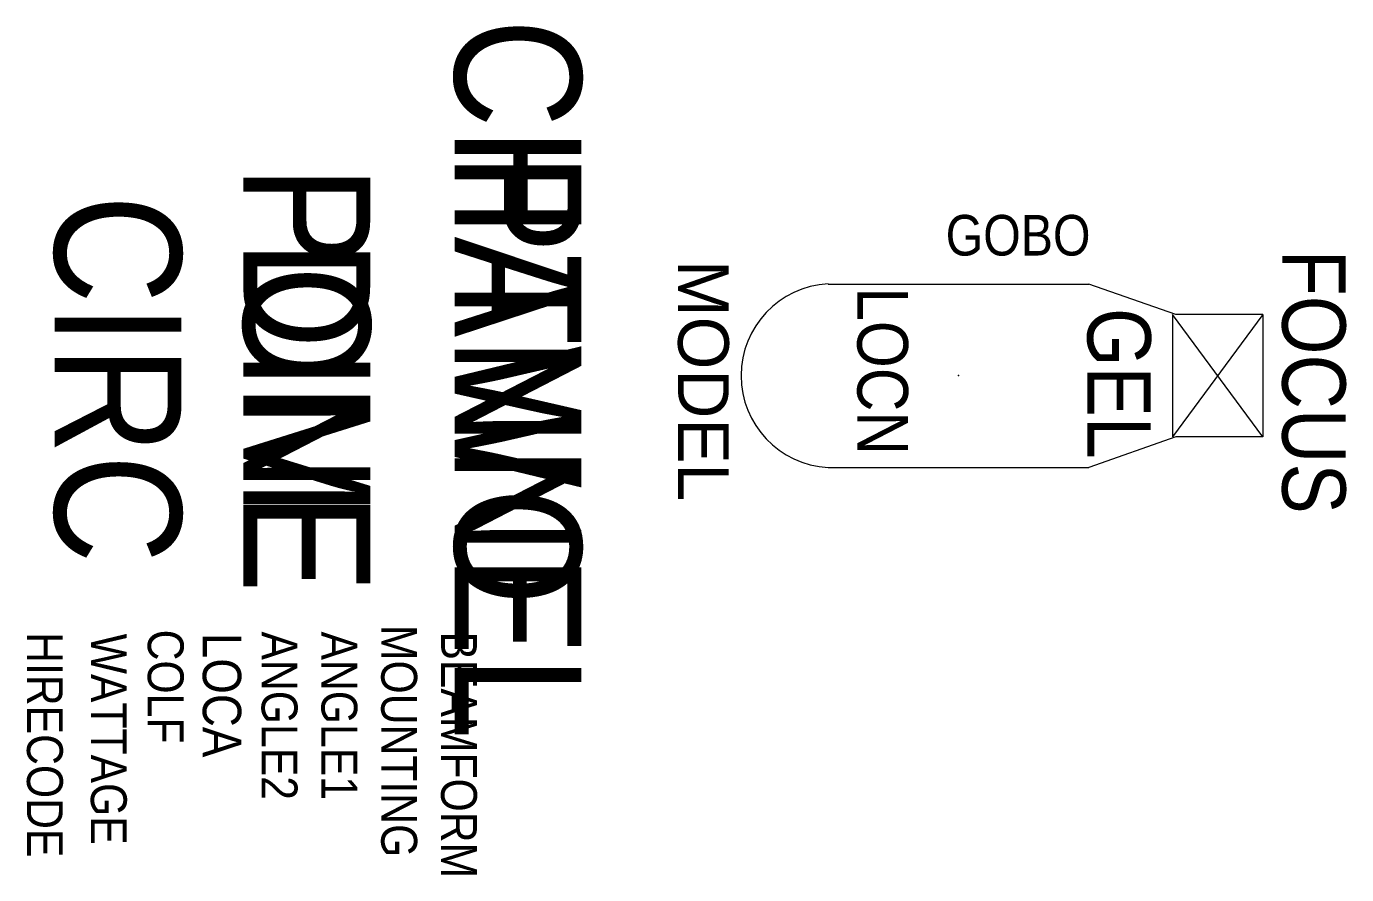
# Model space of a CAD drawing. Extents: x 1935 to 2976, y -1385 to -716.
import ezdxf
from ezdxf.enums import TextEntityAlignment as Align

# ---------------------------------------------------------------- set-up
doc = ezdxf.new("R2010")
doc.units = 0
doc.header["$MEASUREMENT"] = 0
doc.layers.get('0').update_dxf_attribs({"linetype": 'CONTINUOUS'})
for name, color, linetype in [('CHANNEL', 3, 'CONTINUOUS'), ('CIRC', 6, 'CONTINUOUS'), ('DIMMER', 4, 'CONTINUOUS'), ('FOCUS', 2, 'CONTINUOUS'), ('GEL', 1, 'CONTINUOUS'), ('LANTERNS', 4, 'CONTINUOUS'), ('LOCATION', 7, 'CONTINUOUS'), ('MODEL', 6, 'CONTINUOUS'), ('PATCH', 5, 'CONTINUOUS'), ('PATCH2', 5, 'CONTINUOUS'), ('TEMPLATE', 150, 'CONTINUOUS')]:
    doc.layers.add(name, color=color, linetype=linetype)

msp = doc.modelspace()

# ---------------------------------------------------------------- linework, layer by layer
msp.add_line((2839, -943), (2839, -1039.5))
at = {"layer": 'TEMPLATE', "color": 7, "linetype": 'CONTINUOUS'}
for p, q in [((2567.2, -918.9), (2772.9, -918.9)), ((2841.5, -943), (2772.9, -918.9)), ((2910.1, -1039.5), (2839, -943)), ((2910.1, -943), (2839, -1039.5)), ((2910.1, -943), (2841.5, -943)), ((2910.1, -943), (2910.1, -1039.5)), ((2841.5, -1039.5), (2772.9, -1063.6)), ((2910.1, -1039.5), (2841.5, -1039.5)), ((2567.2, -1063.6), (2772.9, -1063.6))]:
    msp.add_line(p, q, dxfattribs=at)
msp.add_arc((2571.1, -991.2), 72.5, 93.0956, 266.9044, dxfattribs=at)
msp.add_point((2670.1, -991.2), dxfattribs=at)

# ---------------------------------------------------------------- texts
at = {"layer": 'CHANNEL', "width": 0.89}
msp.add_attdef('CHANNEL', text='', height=100, rotation=270, dxfattribs=at).set_placement((2272.6, -993.9), align=Align.CENTER)
at = {"layer": 'CIRC', "width": 0.89}
msp.add_attdef('CIRC', text='', height=100, rotation=270, dxfattribs=at).set_placement((1957, -993.9), align=Align.CENTER)
at = {"layer": 'DIMMER', "width": 0.89}
msp.add_attdef('DIM', text='', height=100, rotation=270, dxfattribs=at).set_placement((2106, -993.1), align=Align.CENTER)
at = {"layer": 'FOCUS', "color": 30, "width": 0.89}
msp.add_attdef('FOCUS', text='', height=50, rotation=270, dxfattribs=at).set_placement((2925.5, -996), align=Align.CENTER)
at = {"layer": 'GEL', "width": 0.89}
msp.add_attdef('GOBO', text='', height=32, dxfattribs=at).set_placement((2717.1, -896.4), align=Align.CENTER)
msp.add_attdef('GEL', text='', height=50, rotation=270, dxfattribs=at).set_placement((2771.8, -997.3), align=Align.CENTER)
at = {"layer": 'LANTERNS', "color": 0, "width": 0.89, "flags": 1}
for tag, p, s, height in [('HIRECODE', (1935.2, -1193.6), '', 28.3), ('WATTAGE', (1985.6, -1194.8, 0), '500', 28.3), ('COLF', (2030.5, -1191.6), 'N', 28.3), ('LOCA', (2073.9, -1194.2), '', 30.3), ('ANGLE2', (2120.3, -1193.1), '18', 28.3), ('ANGLE1', (2167.5, -1193.1), '18', 28.3), ('MOUNTING', (2214.7, -1187.9), 'STANDARD HOOK CLAMP', 28.305), ('BEAMFORM', (2261.9, -1193.1), 'C', 28.3)]:
    msp.add_attdef(tag, p, s, height=height, rotation=270, dxfattribs=at)
at = {"layer": 'LOCATION', "width": 0.89}
msp.add_attdef('LOCN', text='', height=40, rotation=270, dxfattribs=at).set_placement((2590.3, -987.6), align=Align.CENTER)
at = {"layer": 'MODEL'}
msp.add_attdef('MODEL', text='3.5Q-12', height=40, rotation=270, dxfattribs=at).set_placement((2448.9, -995.2), align=Align.CENTER)
at = {"layer": 'PATCH', "width": 0.89}
msp.add_attdef('PONE', text='', height=100, rotation=270, dxfattribs=at).set_placement((2106, -993.9), align=Align.CENTER)
at = {"layer": 'PATCH2', "width": 0.89}
msp.add_attdef('PTWO', text='', height=100, rotation=270, dxfattribs=at).set_placement((2272.6, -993.9), align=Align.CENTER)

doc.saveas('drawing.dxf')
